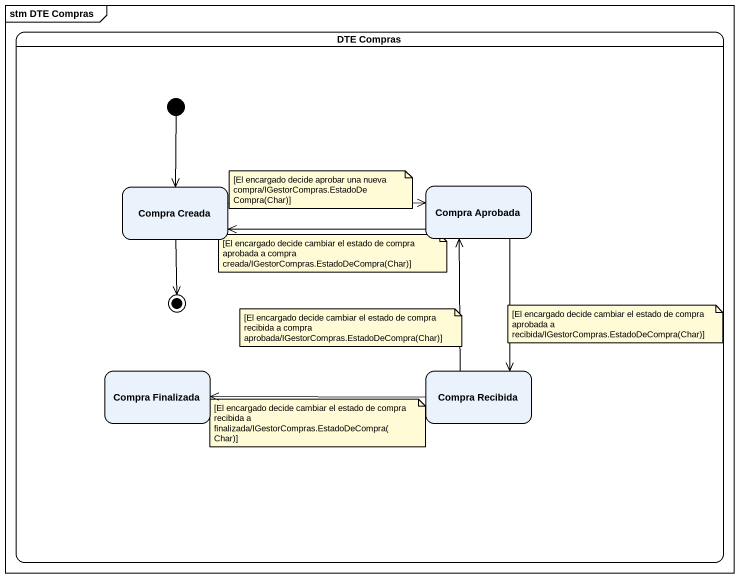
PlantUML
@startuml
mainframe stm DTE Compras
hide empty description
state "DTE Compras" as DTE_Compras {
  state "Compra Creada" as Compra_Creada
  state "Compra Aprobada" as Compra_Aprobada
  state "Compra Finalizada" as Compra_Finalizada
  state "Compra Recibida" as Compra_Recibida
  [*] --> Compra_Creada
  Compra_Creada --> [*]
}
Compra_Creada -right-> Compra_Aprobada
Compra_Aprobada -left-> Compra_Creada
Compra_Aprobada --> Compra_Recibida
Compra_Recibida -up-> Compra_Aprobada
Compra_Recibida -left-> Compra_Finalizada
note as N1
  [El encargado decide aprobar una nueva compra/IGestorCompras.EstadoDeCompra(Char)]
end note
note as N2
  [El encargado decide cambiar el estado de compra aprobada a compra creada/IGestorCompras.EstadoDeCompra(Char)]
end note
note as N3
  [El encargado decide cambiar el estado de compra recibida a compra aprobada/IGestorCompras.EstadoDeCompra(Char)]
end note
note as N4
  [El encargado decide cambiar el estado de compra aprobada a recibida/IGestorCompras.EstadoDeCompra(Char)]
end note
note as N5
  [El encargado decide cambiar el estado de compra recibida a finalizada/IGestorCompras.EstadoDeCompra(Char)]
end note
@enduml
